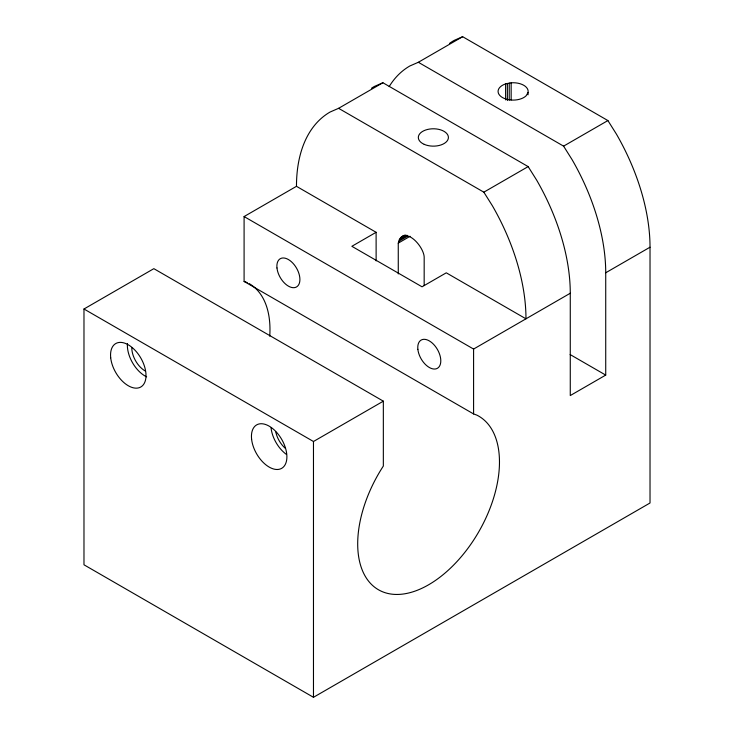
<?xml version="1.0" encoding="UTF-8"?>
<svg xmlns="http://www.w3.org/2000/svg" width="734" height="734" viewBox="0 0 734 734"><rect width="100%" height="100%" fill="white"/><g stroke="black" fill="none" stroke-linecap="round" stroke-linejoin="round"><path stroke-width="1.1" d="M424.169 285.462L424.179 258.074C424.858 247.074 403.874 223.751 398.259 243.119L398.278 273.929M528.03 92.548L526.15 95.759A15.038 8.68 0 0 1 502.487 97.558A15.038 8.68 0 0 1 505.607 83.896L511.158 82.814A15.038 8.68 0 0 1 528.03 92.548L528.03 94.842M449.456 43.444A162.278 93.695 60 0 1 454.135 40.407L462.649 36.7L607.899 120.559L616.413 134.102A162.278 93.695 60 0 1 650.021 247.202L650.021 502.992L313.473 697.3L83.979 564.795L83.979 309.005L153.846 268.662L383.341 401.168L383.341 466.044A100.255 57.876 -60 0 0 376.037 588.218A100.255 57.876 -60 0 0 478.412 532.398A100.255 57.876 -60 0 0 476.788 415.095L473.586 413.939L244.092 281.443L244.092 216.558L296.472 186.317A162.278 93.695 60 0 1 330.08 112.036L338.594 108.32L382.9 82.74L528.15 166.6L536.664 180.142A162.278 93.695 60 0 1 570.272 293.242L570.272 395.562L605.724 375.092L605.724 272.773A162.278 93.695 60 0 0 572.107 159.682L563.593 146.139L418.343 62.28L409.829 65.987A162.278 93.695 60 0 0 389.185 86.575M418.343 62.28L462.649 36.7M376.129 260.891L376.111 232.302L351.861 246.303L422.041 286.81L446.281 272.819L525.975 318.822A162.278 93.695 60 0 0 492.358 205.722L483.844 192.18L338.594 108.32M401.975 236.559L403.948 235.421M400.847 237.394L404.819 235.1M399.902 238.486L405.81 235.073M399.14 239.816L407.021 235.275M398.599 241.367L407.453 236.256M483.844 192.18L528.15 166.6M563.593 146.139L607.899 120.559M398.259 243.119L410.077 236.293M83.979 309.005L313.473 441.501L383.341 401.168M244.092 216.558L473.586 349.063L570.272 293.242M605.724 272.773L650.021 247.202M382.9 82.74L374.386 86.447A162.278 93.695 60 0 0 371.542 88.208M244.092 281.443L247.285 282.599M296.472 186.317L376.111 232.302M570.135 354.55L605.724 375.092M511.158 82.814L511.158 99.962M509.231 83.034L509.231 100.182M507.368 83.401L507.368 100.549M505.607 83.896L505.607 99.907M473.586 349.063L473.586 413.939M313.473 441.501L313.473 697.3M249.193 283.618A100.255 57.876 -60 0 1 269.745 336.2M286.306 454.346A25.066 14.469 60 0 1 271.057 427.913M285.187 448.226A18.8 10.854 60 0 1 275.782 431.95M145.093 370.918A18.8 10.854 60 0 1 131.799 347.898M146.635 376.854A25.066 14.469 60 0 1 127.432 343.595M110.706 357.807A25.066 14.469 60 0 0 139.065 387.745A25.066 14.469 60 0 0 135.065 350.283A25.066 14.469 60 0 0 110.706 357.807M251.597 439.143A25.066 14.469 60 0 0 279.957 469.081A25.066 14.469 60 0 0 275.956 431.629A25.066 14.469 60 0 0 251.597 439.143M276.975 267.974A16.295 9.404 60 0 0 295.407 287.434A16.295 9.404 60 0 0 292.802 263.093A16.295 9.404 60 0 0 276.975 267.974M417.866 349.32A16.295 9.404 60 0 0 436.299 368.78A16.295 9.404 60 0 0 433.693 344.439A16.295 9.404 60 0 0 417.866 349.32M424.215 144.35A15.038 8.68 0 0 0 448.281 138.598A15.038 8.68 0 0 0 427.619 129.441A15.038 8.68 0 0 0 424.215 144.35"/></g></svg>
